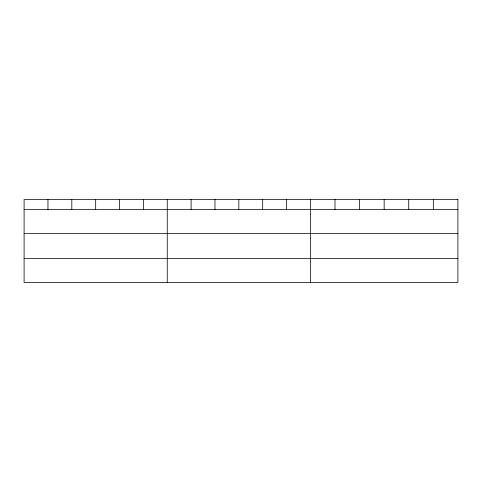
<?xml version="1.0" encoding="UTF-8"?>
<svg xmlns="http://www.w3.org/2000/svg" width="482" height="482" viewBox="0 0 482 482"><rect width="100%" height="100%" fill="white"/><g stroke="black" fill="none" stroke-linecap="round" stroke-linejoin="round"><path stroke-width="0.72" d="M24.1 209.519L457.9 209.519M24.1 233.583L457.9 233.583M24.1 258.37L457.9 258.37M433.318 199.572L433.318 209.519M408.736 199.572L408.736 209.519M384.154 199.572L384.154 209.519M359.572 199.572L359.572 209.519M334.99 199.572L334.99 209.519M310.408 199.572L310.408 282.428M286.549 199.572L286.549 209.519M262.69 199.572L262.69 209.519M238.831 199.572L238.831 209.519M214.972 199.572L214.972 209.519M191.113 199.572L191.113 209.519M167.254 199.572L167.254 282.428M143.395 199.572L143.395 209.519M119.536 199.572L119.536 209.519M95.677 199.572L95.677 209.519M71.818 199.572L71.818 209.519M47.959 199.572L47.959 209.519M457.9 199.572L24.1 199.572L24.1 282.428L457.9 282.428L457.9 199.572"/></g></svg>
